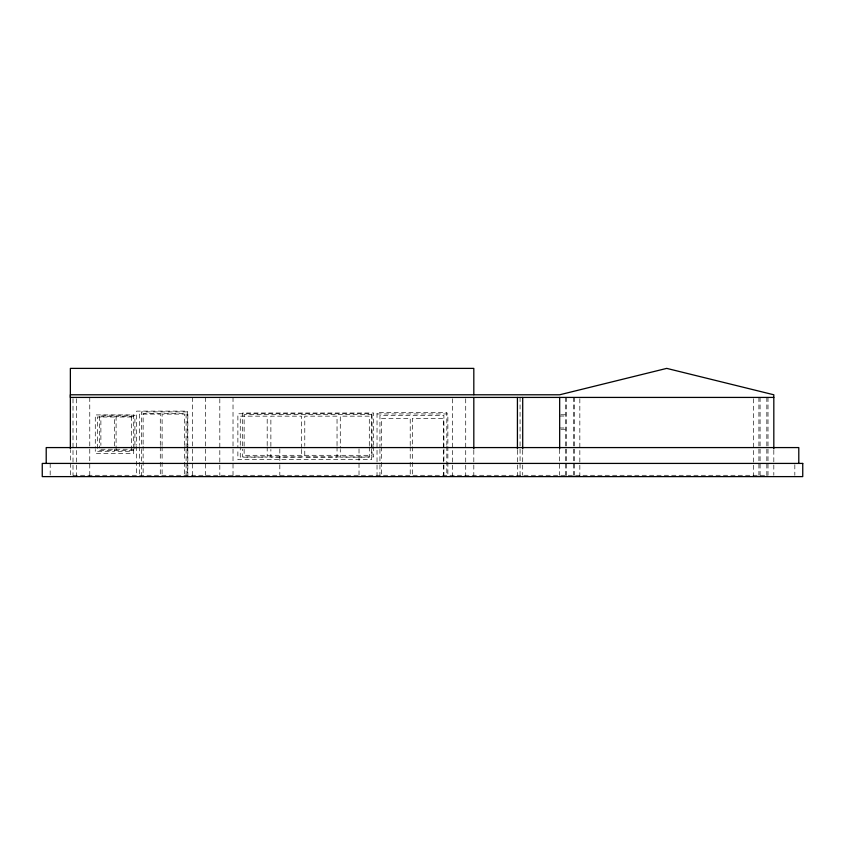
<?xml version="1.0" encoding="UTF-8"?>
<svg xmlns="http://www.w3.org/2000/svg" width="845" height="845" viewBox="0 0 845 845"><rect width="100%" height="100%" fill="white"/><g stroke="black" fill="none" stroke-linecap="round" stroke-linejoin="round"><path stroke-width="0.63" stroke-dasharray="4.22 3.17" d="M377.028 413.955L447.871 413.955L447.871 445.283M560.827 414.768L565.474 414.768M559.665 416.046L566.636 416.046M133.647 416.479L100.882 416.479L100.882 445.315M559.665 427.971L565.474 427.971M560.827 429.249L566.636 429.249M100.882 449.244L133.647 449.244M99.615 450.512L134.915 450.512L134.915 446.582M794.828 464.739L794.828 475.291M773.819 450.216L773.819 475.291M768.01 397.425L768.01 475.291L70.367 475.291L70.367 450.216M766.837 397.425L766.837 476.612M760.088 397.425L760.088 475.291M758.916 397.425L758.916 475.291M753.645 398.745L753.645 476.612M579.839 398.745L579.839 476.612M574.558 397.425L574.558 475.291M573.385 397.425L573.385 475.291M566.636 397.425L566.636 476.612M565.474 397.425L565.474 475.291M559.665 449.371L559.665 475.291M522.706 450.216L522.706 475.291M520.066 397.425L520.066 475.291M517.425 450.216L517.425 475.291M473.813 450.216L473.813 475.291M465.722 398.745L465.722 476.612M452.519 398.745L452.519 476.612M447.871 446.593L447.871 460.947M447.871 462.257L447.871 475.312M446.825 445.167L446.825 412.413L377.028 412.413L377.028 475.312M446.825 446.477L446.825 475.291M443.9 447.924L443.9 415.339L379.944 415.339L379.944 447.924M443.9 449.223L443.9 463.567M443.9 464.866L443.9 475.291M443.509 476.612L443.509 418.317L412.445 418.317L412.445 445.526M412.445 446.815L412.445 461.064M412.445 462.363L412.445 475.323M410.216 445.526L410.216 418.317L381.391 418.317L381.391 445.526M410.216 446.815L410.216 461.064M410.216 462.363L410.216 475.323M381.391 446.815L381.391 461.064M381.391 462.363L381.391 475.323M379.944 449.223L379.944 463.567M379.944 464.866L379.944 475.291M373.691 445.304L373.691 413.004L242.494 413.004L242.494 447.892M373.691 446.593L373.691 456.934L242.494 456.934L242.494 449.181M371.684 447.765L371.684 413.765L237.878 413.765L237.878 447.765M371.684 449.075L371.684 459.543L237.878 459.543L237.878 449.075M369.297 445.621L369.297 416.152L340.281 416.152L340.281 448.188M369.297 446.899L369.297 457.156L340.281 457.156L340.281 449.466M359.019 448.896L359.019 462.099M359.019 463.419L359.019 475.291M337.039 445.621L337.039 416.152L304.781 416.152L304.781 445.621M337.039 446.899L337.039 457.156L304.781 457.156L304.781 446.899M301.485 448.188L301.485 416.152L270.875 416.152L270.875 448.188M301.485 449.466L301.485 457.156L270.875 457.156L270.875 449.466M279.822 448.896L279.822 463.419M279.822 464.739L279.822 475.291M267.189 445.621L267.189 416.152L240.265 416.152L240.265 445.621M267.189 446.899L267.189 457.156L240.265 457.156L240.265 446.899M233.019 397.425L233.019 476.612M219.816 398.745L219.816 475.291M205.525 397.425L205.525 475.291M192.322 397.425L192.322 476.612M187.854 448.125L187.854 411.895L141.379 411.895L141.379 448.125M187.854 449.413L187.854 463.651M187.854 464.94L187.854 475.291M187.516 445.178L187.516 411.114L136.689 411.114L136.689 445.178M187.516 446.487L187.516 475.302M186.101 447.744L186.101 413.638L143.122 413.638L143.122 445.125M186.101 449.054L186.101 475.291M184.527 445.357L184.527 414.103L162.103 414.103L162.103 445.357M184.527 446.667L184.527 460.99M184.527 462.289L184.527 475.312M162.103 446.667L162.103 460.99M162.103 462.289L162.103 475.312M160.286 445.357L160.286 414.103L139.678 414.103L139.678 445.357M160.286 446.667L160.286 460.99M160.286 462.289L160.286 475.312M143.122 446.435L143.122 475.291M141.379 449.413L141.379 463.651M141.379 464.94L141.379 475.291M139.678 446.667L139.678 460.99M139.678 462.289L139.678 475.312M136.689 446.487L136.689 475.302M134.915 445.273L134.915 415.212L99.615 415.212L99.615 447.892M133.711 448.241L133.711 414.927L95.274 414.927L95.274 448.241M133.711 449.519L133.711 453.364L95.274 453.364L95.274 449.519M89.771 397.425L89.771 476.612M76.568 398.745L76.568 476.612M73.008 398.745L73.008 475.291M50.172 463.419L50.172 475.291M372.053 414.641L244.131 414.641L244.131 455.297L372.053 455.297L372.053 414.641M114.498 417.007L97.355 417.007L97.355 451.283L114.498 451.283L114.498 417.007M131.63 417.007L116.082 417.007L116.082 451.283L131.63 451.283L131.63 417.007"/><path stroke-width="1.27" d="M473.813 394.784L473.813 368.388L70.367 368.388L70.367 397.425L773.819 397.425M798.789 463.419L798.789 447.575L46.211 447.575L46.211 463.419M773.819 448.896L773.819 394.784L666.737 368.388L559.665 394.784L70.367 394.784L70.367 448.896M559.665 397.425L559.665 448.917M522.706 397.425L522.706 448.896M517.425 397.425L517.425 448.896M473.813 397.425L473.813 448.896M802.75 463.419L42.25 463.419L42.25 476.612L802.75 476.612L802.75 463.419"/></g></svg>
